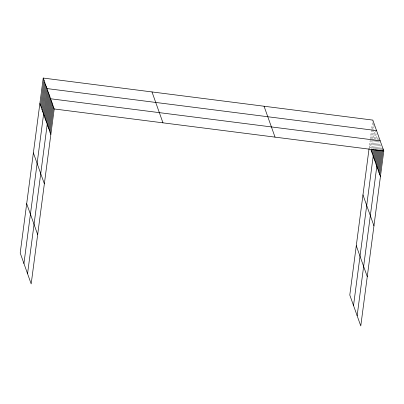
<?xml version="1.0" encoding="UTF-8"?>
<svg xmlns="http://www.w3.org/2000/svg" width="404" height="404" viewBox="0 0 404 404"><rect width="100%" height="100%" fill="white"/><g stroke="black" fill="none" stroke-linecap="round" stroke-linejoin="round"><path stroke-width="0.3" stroke-dasharray="2.02 1.52" d="M369.054 148.717L370.281 139.405M370.362 138.784L372.74 120.725M372.584 129.679L370.205 147.738L369.463 145.632M372.665 129.053L373.488 122.826M371.119 148.591L372.347 139.249M372.427 138.628L374.149 125.553M372.19 148.202L374.569 130.144M373.185 148.435L374.331 139.718M374.412 139.092L375.483 130.997M374.18 148.667L375.326 139.951M375.407 139.329L376.225 133.103M375.149 148.839L376.952 135.138M376.119 149.01L377.265 140.294M377.346 139.668L377.76 136.557M377.089 149.182L378.235 140.466M378.321 139.84L378.482 138.597M378.058 149.354L379.124 141.259M379.028 149.525L379.932 142.673M380.002 149.697L380.654 144.713M380.972 149.864L381.3 147.374M381.942 150.036L382.189 148.167"/><path stroke-width="0.61" d="M43.228 78.063L20.2 252.995L31.179 283.896L54.207 108.964L43.228 78.063L372.821 120.104L383.8 151.005L360.772 325.937L349.793 295.036L369.054 148.717M40.617 105.697L43.975 80.169M41.365 107.797L44.723 82.27M42.107 109.898L45.47 84.37M42.854 111.999L46.218 86.471M23.932 263.504L46.965 88.572L376.553 130.608M44.324 116.14L47.687 90.612M45.051 118.18L48.409 92.647M45.773 120.22L49.136 94.688M46.5 122.26L49.859 96.728M27.553 273.7L50.586 98.768L380.179 140.804M47.95 126.336L51.308 100.808M48.672 128.376L52.035 102.848M49.399 130.416L52.757 104.883M50.121 132.456L53.485 106.924M371.7 151.939L372.028 149.445M372.448 154.04L373.104 149.056M353.525 305.54L374.013 149.914M373.917 158.181L375.064 149.46M374.644 160.216L376.038 149.632M375.366 162.257L377.008 149.803M376.094 164.297L377.977 149.975M357.146 315.736L378.947 150.147M377.543 168.377L379.917 150.318M378.265 170.417L380.886 150.49M378.987 172.452L381.861 150.662M379.715 174.493L383.078 148.965M54.207 108.964L383.8 151.005M370.953 149.839L380.437 176.533M362.969 194.935L373.947 225.836M356.283 245.733L367.261 276.634M264.054 106.232L275.033 137.128M151.995 91.94L162.974 122.836M39.87 103.596L50.848 134.497M33.38 152.899L44.354 183.795M26.689 203.697L37.668 234.593"/></g></svg>
